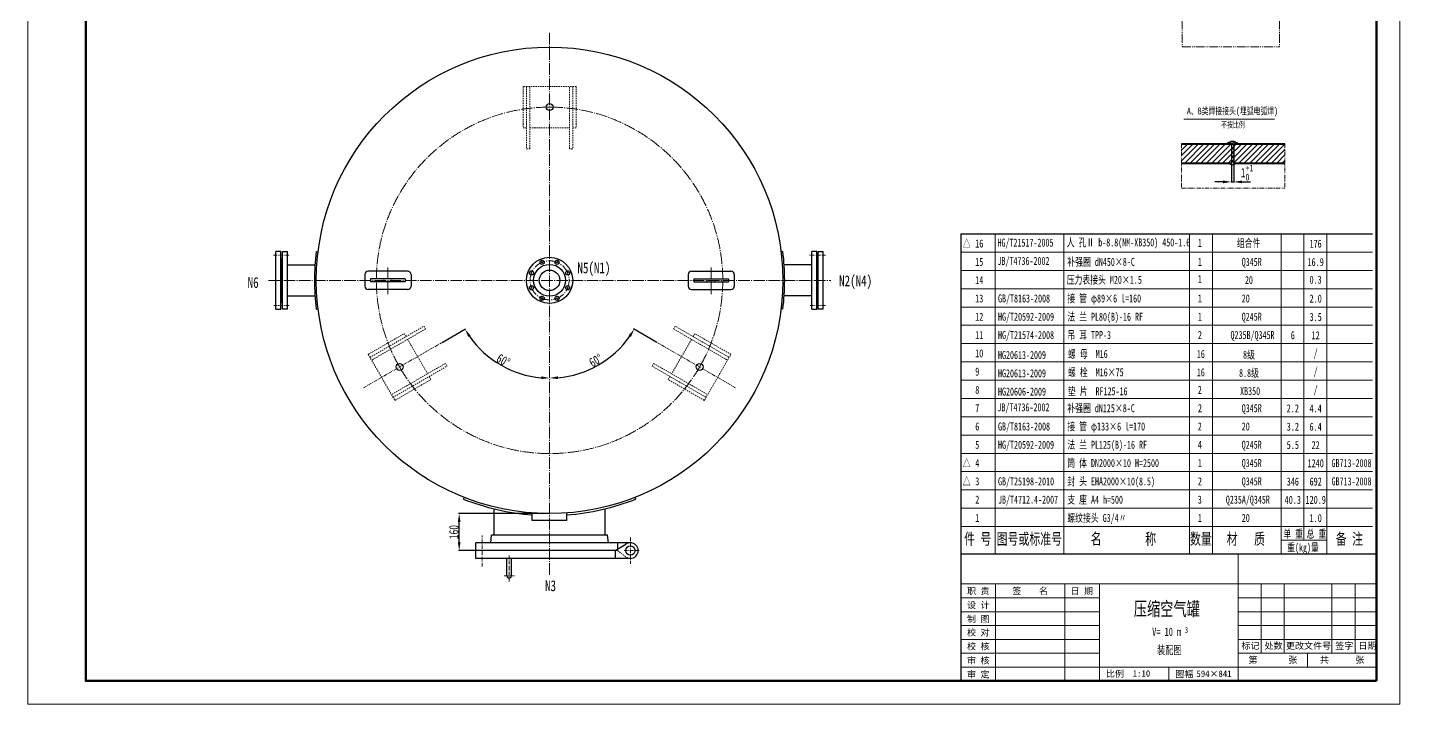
# Model space of a CAD drawing. Extents: x -6371 to 74603, y -1551 to 10836.
# Drawn here: x 32950 to 39000, y -1223 to 1704 of the extents above; entities that cross this region are included whole.
import ezdxf
from ezdxf.enums import TextEntityAlignment as Align

# ---------------------------------------------------------------- set-up
doc = ezdxf.new("R2010")
doc.units = 0
doc.header["$LTSCALE"] = 20
doc.header["$PDMODE"] = 1
for name, pattern in [('JXX-L', [2.95, 1.9, -0.25, 0.15, -0.25, 0.15, -0.25]), ('JXX-S', [1.7, 0.9, -0.2, 0.1, -0.2, 0.1, -0.2]), ('XX-S', [0.5, 0.3, -0.2]), ('ZXX-L', [3.28, 2.5, -0.3, 0.18, -0.3]), ('ZXX-S', [1.27, 0.75, -0.2, 0.12, -0.2])]:
    doc.linetypes.add(name, pattern=pattern)
doc.layers.get('Defpoints').update_dxf_attribs({"linetype": 'CONTINUOUS'})
for name, color, linetype, lineweight in [('A 粗实线', 1, 'CONTINUOUS', 25), ('B 细实线', 7, 'CONTINUOUS', 15), ('C 文 字', 2, 'CONTINUOUS', 20), ('D 短中心线', 3, 'ZXX-S', 18), ('E 长中心线', 3, 'ZXX-L', 15), ('F 短虚线', 6, 'XX-S', 20), ('H 短双点线', 3, 'JXX-S', 18), ('I 长双点线', 3, 'JXX-L', 15), ('J 标注尺寸', 2, 'CONTINUOUS', 15)]:
    doc.layers.add(name, color=color, linetype=linetype, lineweight=lineweight)
doc.styles.add('HZTXT', font='SIMFANG.TTF', dxfattribs={"width": 0.75})
doc.styles.add('标题中文', font='SIMFANG.TTF', dxfattribs={"width": 0.7})
doc.dimstyles.new('通用标注4.0', dxfattribs={"dimtxt": 40, "dimasz": 36, "dimexe": 3, "dimexo": 3, "dimgap": 3, "dimtad": 1, "dimdec": 0, "dimzin": 0, "dimdsep": 46, "dimtxsty": 'HZTXT', "dimcen": 3, "dimadec": 0, "dimazin": 0, "dimtfac": 0.375, "dimtdec": 0, "dimtmove": 2, "dimatfit": 3, "dimfxl": 0, "dimtzin": 0, "dimarcsym": 0})

# ---------------------------------------------------------------- blocks, each defined once
blk = doc.blocks.new('*D295')
at = {"layer": 'Defpoints', "color": 0}
for p in [(36219.1, 5529.1), (36219.1, 5504.1), (36346.2, 5504.1), (43507.7, 198.2), (43899.2, 198.2), (43579.2, 38.2)]:
    blk.add_point(p, dxfattribs=at)
at = {"layer": 'J 标注尺寸', "color": 0, "lineweight": -2}
for p, q in [((36346.2, 5565.1), (36346.2, 5601.1)), ((36222.1, 5529.1), (36349.2, 5529.1)), ((36346.2, 5529.1), (36346.2, 5504.1)), ((36222.1, 5504.1), (36349.2, 5504.1)), ((36346.2, 5468.1), (36346.2, 5432.1)), ((43896.2, 198.2), (43504.7, 198.2)), ((43507.7, 74.2), (43507.7, 162.2)), ((43576.2, 38.2), (43504.7, 38.2))]:
    blk.add_line(p, q, dxfattribs=at)
at = {"layer": 'J 标注尺寸', "color": 0}
for points in [[(36340.2, 5565.1), (36352.2, 5565.1), (36346.2, 5529.1)], [(36340.2, 5468.1), (36352.2, 5468.1), (36346.2, 5504.1)], [(43501.7, 162.2), (43513.7, 162.2), (43507.7, 198.2)], [(43501.7, 74.2), (43513.7, 74.2), (43507.7, 38.2)]]:
    blk.add_solid(points, dxfattribs=at)
at = {"layer": 'J 标注尺寸', "color": 0, "char_height": 40, "attachment_point": 5, "rotation": 90, "style": 'HZTXT'}
for s, insert in [('25', (36317.7, 5573.6)), ('160', (43484.7, 118.2))]:
    blk.add_mtext(s, dxfattribs=dict(at, insert=insert))
blk = doc.blocks.new('*D297')
at = {"layer": 'Defpoints', "color": 0}
for p in [(35209.1, 1682.3), (34741.5, 341.3), (34937.2, 287.2), (34403.7, 146.3), (35209.1, -666)]:
    blk.add_point(p, dxfattribs=at)
at = {"layer": 'J 标注尺寸', "color": 0, "lineweight": -2}
blk.add_line((34744.1, 342.8), (34845.3, 401.3), dxfattribs=at)
blk.add_arc((35209.1, 611.3), 423.1, 214.87669, 265.12331, dxfattribs=at)
at = {"layer": 'J 标注尺寸', "color": 0}
for points in [[(34857, 366.2), (34867.1, 372.6), (34842.7, 399.8)], [(35173.4, 195.8), (35172.9, 183.8), (35209.1, 188.2)]]:
    blk.add_solid(points, dxfattribs=at)
at = {"layer": 'J 标注尺寸', "color": 0, "insert": (35009.1, 264.8), "char_height": 40, "attachment_point": 5, "rotation": 330, "style": 'HZTXT'}
blk.add_mtext('60°', dxfattribs=at)
blk = doc.blocks.new('*D298')
at = {"layer": 'Defpoints', "color": 0}
for p in [(35209.1, 1682.3), (35676.8, 341.3), (35353.8, 213.8), (36014.5, 146.3), (35209.1, -666)]:
    blk.add_point(p, dxfattribs=at)
at = {"layer": 'J 标注尺寸', "color": 0, "lineweight": -2}
blk.add_line((35674.2, 342.8), (35573, 401.3), dxfattribs=at)
blk.add_arc((35209.1, 611.3), 423.1, 274.87669, 325.12331, dxfattribs=at)
at = {"layer": 'J 标注尺寸', "color": 0}
for points in [[(35551.2, 372.6), (35561.3, 366.2), (35575.5, 399.8)], [(35245.4, 183.8), (35244.9, 195.8), (35209.1, 188.2)]]:
    blk.add_solid(points, dxfattribs=at)
at = {"layer": 'J 标注尺寸', "color": 0, "insert": (35409.2, 264.8), "char_height": 40, "attachment_point": 5, "rotation": 30, "style": 'HZTXT'}
blk.add_mtext('60°', dxfattribs=at)
blk = doc.blocks.new('*D300')
at = {"layer": 'Defpoints', "color": 0}
for p in [(38161.3, 1119), (38171.4, 1119), (38171.4, 1037.6)]:
    blk.add_point(p, dxfattribs=at)
at = {"layer": 'J 标注尺寸', "color": 0, "lineweight": -2}
for p, q in [((38161.3, 1116), (38161.3, 1034.6)), ((38171.4, 1116), (38171.4, 1034.6)), ((38125.3, 1037.6), (38089.3, 1037.6)), ((38161.3, 1037.6), (38171.4, 1037.6)), ((38207.4, 1037.6), (38243.4, 1037.6))]:
    blk.add_line(p, q, dxfattribs=at)
at = {"layer": 'J 标注尺寸', "color": 0}
for points in [[(38125.3, 1043.6), (38125.3, 1031.6), (38161.3, 1037.6)], [(38207.4, 1043.6), (38207.4, 1031.6), (38171.4, 1037.6)]]:
    blk.add_solid(points, dxfattribs=at)
at = {"layer": 'J 标注尺寸', "color": 0, "insert": (38229.4, 1077.5), "char_height": 40, "attachment_point": 5, "style": 'HZTXT'}
blk.add_mtext('\\A1;1{\\H0.7x;\\S+1^ 0;}', dxfattribs=at)
blk = doc.blocks.new('*D301')
at = {"layer": 'Defpoints', "color": 0}
for p in [(34817.7, -398.7), (35209.1, -398.7), (34889.1, -558.7)]:
    blk.add_point(p, dxfattribs=at)
at = {"layer": 'J 标注尺寸', "color": 0, "lineweight": -2}
for p, q in [((35206.1, -398.7), (34814.7, -398.7)), ((34817.7, -522.7), (34817.7, -434.7)), ((34886.1, -558.7), (34814.7, -558.7))]:
    blk.add_line(p, q, dxfattribs=at)
at = {"layer": 'J 标注尺寸', "color": 0}
for points in [[(34811.7, -434.7), (34823.7, -434.7), (34817.7, -398.7)], [(34811.7, -522.7), (34823.7, -522.7), (34817.7, -558.7)]]:
    blk.add_solid(points, dxfattribs=at)
at = {"layer": 'J 标注尺寸', "color": 0, "insert": (34794.7, -478.7), "char_height": 40, "attachment_point": 5, "rotation": 90, "style": 'HZTXT'}
blk.add_mtext('160', dxfattribs=at)

msp = doc.modelspace()

# ---------------------------------------------------------------- hatches: boundary and pattern name
at = {"layer": 'B 细实线'}
h = msp.add_hatch(dxfattribs=at)
h.set_pattern_fill('ANSI37', color=256, scale=4.178413, style=0)
h.set_pattern_definition([(45, (27629.381, 2374.521), (-9.380804, 9.380804), []), (135, (27629.381, 2374.521), (-9.380804, -9.380804), [])])
h.paths.add_polyline_path([(38171.4, 1202.6), (38190.6, 1202.6, 0.413964), (38142.1, 1202.6), (38161.3, 1202.6), (38161.3, 1119), (38149.2, 1119, 0.40329), (38183.5, 1119), (38171.4, 1119)])
h = msp.add_hatch(dxfattribs=at)
h.set_pattern_fill('ANSI31', color=256, scale=5.223016, style=0)
h.set_pattern_definition([(45, (27629.38, 2374.521), (-11.726005, 11.726005), [])])
h.paths.add_polyline_path([(38161.3, 1119), (38161.3, 1202.6), (37945.2, 1202.6), (37945.2, 1119)])
h.paths.add_polyline_path([(38171.4, 1202.6), (38171.4, 1119), (38393.1, 1119), (38393.1, 1202.6)])

# ---------------------------------------------------------------- linework, layer by layer
at = {"layer": 'A 粗实线', "lineweight": 40}
for p, q in [((37945.2, 1202.6), (38161.3, 1202.6)), ((38171.4, 1202.6), (38393.1, 1202.6)), ((37945.2, 1119), (38161.3, 1119)), ((38171.4, 1119), (38393.1, 1119))]:
    msp.add_line(p, q, dxfattribs=at)
at = {"layer": 'A 粗实线'}
for p, q in [((38161.3, 1202.6), (38161.3, 1119)), ((38171.4, 1202.6), (38171.4, 1119)), ((36990.4, 812.7), (36990.4, -573.3)), ((36990.4, 812.7), (38772.4, 812.7)), ((34024.1, 486.3), (34024.1, 736.3)), ((34046.1, 736.3), (34024.1, 736.3)), ((34046.1, 486.3), (34046.1, 736.3)), ((34052.1, 486.3), (34052.1, 736.3)), ((34052.1, 736.3), (34074.1, 736.3)), ((34074.1, 486.3), (34074.1, 736.3)), ((34198.8, 736.1), (34206.8, 735.1)), ((36219.5, 736.1), (36211.5, 735.1)), ((36344.1, 486.3), (36344.1, 736.3)), ((36366.1, 736.3), (36344.1, 736.3)), ((36366.1, 486.3), (36366.1, 736.3)), ((36372.1, 486.3), (36372.1, 736.3)), ((36372.1, 736.3), (36394.1, 736.3)), ((36394.1, 486.3), (36394.1, 736.3)), ((34049.1, 705.3), (34046.1, 705.3)), ((34049.1, 517.3), (34049.1, 705.3)), ((34049.1, 517.3), (34049.1, 705.3)), ((34049.1, 705.3), (34052.1, 705.3)), ((34074.1, 677.8), (34193.3, 677.8)), ((36344.1, 677.8), (36225, 677.8)), ((36369.1, 705.3), (36366.1, 705.3)), ((36369.1, 517.3), (36369.1, 705.3)), ((36369.1, 517.3), (36369.1, 705.3)), ((36369.1, 705.3), (36372.1, 705.3)), ((34409.1, 636.3), (34409.1, 586.3)), ((34594.1, 651.3), (34424.1, 651.3)), ((34584.1, 617.3), (34434.1, 617.3)), ((34434.1, 617.3), (34434.1, 605.3)), ((34584.1, 605.3), (34434.1, 605.3)), ((34584.1, 617.3), (34584.1, 605.3)), ((34609.1, 636.3), (34609.1, 586.3)), ((35809.1, 636.3), (35809.1, 586.3)), ((35824.1, 651.3), (35994.1, 651.3)), ((35834.1, 617.3), (35834.1, 605.3)), ((35834.1, 617.3), (35984.1, 617.3)), ((35834.1, 605.3), (35984.1, 605.3)), ((35984.1, 617.3), (35984.1, 605.3)), ((36009.1, 636.3), (36009.1, 586.3)), ((34074.1, 544.8), (34193.3, 544.8)), ((34594.1, 571.3), (34424.1, 571.3)), ((35824.1, 571.3), (35994.1, 571.3)), ((36344.1, 544.8), (36225, 544.8)), ((34024.1, 486.3), (34046.1, 486.3)), ((34046.1, 517.3), (34049.1, 517.3)), ((34052.1, 517.3), (34049.1, 517.3)), ((34074.1, 486.3), (34052.1, 486.3)), ((34198.8, 486.6), (34206.8, 487.5)), ((36219.5, 486.6), (36211.5, 487.5)), ((36344.1, 486.3), (36366.1, 486.3)), ((36366.1, 517.3), (36369.1, 517.3)), ((36372.1, 517.3), (36369.1, 517.3)), ((36394.1, 486.3), (36372.1, 486.3)), ((34835.8, -335.8), (34838.8, -328.3)), ((35582.5, -335.8), (35579.5, -328.3)), ((34969.1, -491.7), (34969.1, -378)), ((35134.1, -428.7), (35134.1, -395.9)), ((35284.1, -428.7), (35284.1, -395.9)), ((35449.1, -491.7), (35449.1, -378)), ((35284.1, -428.7), (35134.1, -428.7)), ((34889.1, -592.7), (34889.1, -524.7)), ((35559.1, -524.7), (34889.1, -524.7)), ((34954.1, -524.7), (34958.2, -491.7)), ((35460.1, -491.7), (34958.2, -491.7)), ((35464.1, -524.7), (35460.1, -491.7)), ((35493.4, -558.7), (35538.8, -531.4)), ((35503.7, -524.7), (35503.7, -552.5)), ((35493.4, -558.7), (34889.1, -558.7)), ((35559.1, -592.7), (34889.1, -592.7)), ((35024.1, -667.7), (35024.1, -592.7)), ((35044.1, -667.7), (35044.1, -592.7)), ((35493.4, -558.7), (35493.4, -592.7)), ((36990.4, -573.3), (38790.4, -573.3))]:
    msp.add_line(p, q, dxfattribs=at)
at = {"layer": 'A 粗实线', "color": 1}
msp.add_line((36990.4, -573.3), (36990.4, -1123.3), dxfattribs=at)
at = {"layer": 'A 粗实线', "color": 5, "lineweight": 60}
msp.add_lwpolyline([(38790.4, -1123.3), (38790.4, 7086.7), (33200.4, 7086.7), (33200.4, -1123.3)], close=True, dxfattribs=at)
at = {"layer": 'A 粗实线'}
for centre, radius in [((35209.1, 611.3), 1010), ((35209.1, 1361.3), 15), ((35209.1, 611.3), 100), ((35209.1, 611.3), 69), ((35176.8, 689.4), 9), ((35241.5, 689.4), 9), ((35131.1, 643.7), 9), ((35209.1, 611.3), 44.5), ((35287.2, 643.7), 9), ((35131.1, 579), 9), ((35287.2, 579), 9), ((35176.8, 533.3), 9), ((35241.5, 533.3), 9), ((34559.6, 236.3), 15), ((35858.7, 236.3), 15), ((35559.1, -558.7), 20)]:
    msp.add_circle(centre, radius, dxfattribs=at)
for centre, radius, start, end in [((38166.4, 1178.4), 34.3, 45.0244, 134.9756), ((38166.4, 1136.8), 24.7, 226.07251, 313.92749), ((35209.1, 611.3), 1018, 172.96024, 187.03976), ((35209.1, 611.3), 1018, 352.96024, 7.03976), ((34424.1, 636.3), 15, 90, 180), ((34594.1, 636.3), 15, 0, 90), ((35824.1, 636.3), 15, 90, 180), ((35994.1, 636.3), 15, 0, 90), ((34424.1, 586.3), 15, 180, 270), ((34594.1, 586.3), 15, 270, 0), ((35824.1, 586.3), 15, 180, 270), ((35994.1, 586.3), 15, 270, 0), ((35209.1, 611.3), 1018, 248.48642, 265.77497), ((35209.1, 611.3), 1018, 274.22503, 291.51358), ((35559.1, -558.7), 34, 90, 126.68588), ((35559.1, -558.7), 34, 270, 90), ((35034.1, -667.7), 10, 180, 0)]:
    msp.add_arc(centre, radius, start, end, dxfattribs=at)
at = {"layer": 'B 细实线'}
for p, q in [((37956, 1309.5), (38347.9, 1309.5)), ((37138.9, -573.3), (37138.9, 812.7)), ((37435.9, -573.3), (37435.9, 812.7)), ((37980.4, -573.3), (37980.4, 812.7)), ((38079.4, -573.3), (38079.4, 812.7)), ((38376.4, -573.3), (38376.4, 812.7)), ((38475.4, -513.9), (38475.4, 812.7)), ((38574.4, -573.3), (38574.4, 812.7)), ((36990.4, 733.5), (38772.4, 733.5)), ((36990.4, 654.3), (38772.4, 654.3)), ((36990.4, 575.1), (38772.4, 575.1)), ((36990.4, 495.9), (38772.4, 495.9)), ((36990.4, 416.7), (38772.4, 416.7)), ((36990.4, 337.5), (38772.4, 337.5)), ((36990.4, 258.3), (38772.4, 258.3)), ((36990.4, 179.1), (38772.4, 179.1)), ((36990.4, 99.9), (38772.4, 99.9)), ((36990.4, 20.7), (38772.4, 20.7)), ((36990.4, -58.5), (38772.4, -58.5)), ((36990.4, -137.7), (38772.4, -137.7)), ((36990.4, -216.9), (38772.4, -216.9)), ((36990.4, -296.1), (38772.4, -296.1)), ((36990.4, -375.3), (38772.4, -375.3)), ((36990.4, -454.5), (38772.4, -454.5)), ((38376.4, -513.9), (38574.4, -513.9)), ((38190.4, -573.3), (38190.4, -1123.3)), ((36990.4, -703.3), (38790.4, -703.3)), ((37140.4, -703.3), (37140.4, -1123.3)), ((37440.4, -703.3), (37440.4, -1123.3)), ((37590.4, -703.3), (37590.4, -1123.3)), ((38290.4, -703.3), (38290.4, -1003.3)), ((38390.4, -703.3), (38390.4, -1003.3)), ((38596.9, -703.3), (38596.9, -1003.3)), ((38696.9, -703.3), (38696.9, -1003.3)), ((36990.4, -763.3), (37590.4, -763.3)), ((38190.4, -763.3), (38790.4, -763.3)), ((36990.4, -823.3), (37590.4, -823.3)), ((38190.4, -823.3), (38790.4, -823.3)), ((36990.4, -883.3), (37590.4, -883.3)), ((38190.4, -883.3), (38790.4, -883.3)), ((36990.4, -943.3), (37590.4, -943.3)), ((38190.4, -943.3), (38790.4, -943.3)), ((36990.4, -1003.3), (37590.4, -1003.3)), ((38190.4, -1003.3), (38790.4, -1003.3)), ((38490.4, -1063.3), (38490.4, -1003.3)), ((36990.4, -1063.3), (38790.4, -1063.3)), ((37890.4, -1063.3), (37890.4, -1123.3))]:
    msp.add_line(p, q, dxfattribs=at)
msp.add_lwpolyline([(38890.4, -1223.3), (38890.4, 7186.7), (32950.4, 7186.7), (32950.4, -1223.3)], close=True, dxfattribs=at)
at = {"layer": 'D 短中心线'}
for p, q in [((35233.1, 1361.3), (35185.2, 1361.3)), ((34014.3, 720.8), (34085.1, 720.8)), ((35172.4, 699.9), (35181.3, 678.5)), ((35245.8, 699.9), (35237, 678.5)), ((36404, 720.8), (36333.1, 720.8)), ((35120.5, 648), (35141.9, 639.2)), ((35297.8, 648), (35276.4, 639.2)), ((35120.5, 574.6), (35141.9, 583.5)), ((35297.8, 574.6), (35276.4, 583.5)), ((34014.9, 501.8), (34085.1, 501.8)), ((35172.4, 522.7), (35181.3, 544.1)), ((35245.8, 522.7), (35237, 544.1)), ((36403.4, 501.8), (36333.1, 501.8)), ((34403.7, 146.3), (34741.5, 341.3)), ((36014.5, 146.3), (35676.8, 341.3)), ((34547.7, 257), (34571.6, 215.6)), ((35846.7, 215.6), (35870.6, 257)), ((34916.6, -627.6), (34916.6, -494)), ((35559.1, -502.6), (35559.1, -616.3)), ((35034.1, -692.4), (35034.1, -579.9)), ((35532.1, -558.7), (35596.8, -558.7)), ((35012.7, -667.7), (35058.4, -667.7)), ((35034.1, -689.7), (35034.1, -689.7))]:
    msp.add_line(p, q, dxfattribs=at)
at = {"layer": 'E 长中心线'}
for p, q in [((35209.1, 1682.3), (35209.1, -666)), ((34509.1, 551.9), (34509.1, 670.7)), ((35909.1, 551.9), (35909.1, 670.7)), ((33992.4, 611.3), (36426.6, 611.3))]:
    msp.add_line(p, q, dxfattribs=at)
for radius in [750, 84.5]:
    msp.add_circle((35209.1, 611.3), radius, dxfattribs=at)
at = {"layer": 'F 短虚线'}
for p, q in [((35324.1, 1451.3), (35094.1, 1451.3)), ((35094.1, 1451.3), (35094.1, 1271.3)), ((35109.1, 1451.3), (35109.1, 1181.3)), ((35123.1, 1181.3), (35123.1, 1451.3)), ((35295.1, 1181.3), (35295.1, 1451.3)), ((35309.1, 1451.3), (35309.1, 1181.3)), ((35324.1, 1451.3), (35324.1, 1271.3)), ((35094.1, 1271.3), (35109.1, 1271.3)), ((35123.1, 1271.3), (35295.1, 1271.3)), ((35324.1, 1271.3), (35309.1, 1271.3)), ((35109.1, 1181.3), (35123.1, 1181.3)), ((35309.1, 1181.3), (35295.1, 1181.3)), ((34491.6, 605.3), (34491.6, 617.3)), ((34526.6, 605.3), (34526.6, 617.3)), ((35891.6, 605.3), (35891.6, 617.3)), ((35926.6, 605.3), (35926.6, 617.3)), ((34424.2, 290.9), (34580.1, 380.9)), ((34431.7, 277.9), (34665.5, 412.9)), ((34672.5, 400.8), (34438.7, 265.8)), ((34580.1, 380.9), (34587.6, 367.9)), ((34665.5, 412.9), (34672.5, 400.8)), ((35752.8, 412.9), (35745.8, 400.8)), ((35745.8, 400.8), (35979.6, 265.8)), ((35986.6, 277.9), (35752.8, 412.9)), ((35838.2, 380.9), (35830.7, 367.9)), ((35994.1, 290.9), (35838.2, 380.9)), ((34680.6, 206.8), (34594.6, 355.8)), ((35823.7, 355.8), (35737.7, 206.8)), ((34424.2, 290.9), (34539.2, 91.7)), ((34758.5, 251.8), (34524.7, 116.8)), ((34765.5, 239.7), (34758.5, 251.8)), ((35652.8, 239.7), (35659.8, 251.8)), ((35659.8, 251.8), (35893.6, 116.8)), ((35879.1, 91.7), (35994.1, 290.9)), ((34531.7, 104.7), (34765.5, 239.7)), ((34539.2, 91.7), (34695.1, 181.7)), ((34695.1, 181.7), (34687.6, 194.7)), ((35886.6, 104.7), (35652.8, 239.7)), ((35723.2, 181.7), (35730.7, 194.7)), ((35879.1, 91.7), (35723.2, 181.7)), ((35503.7, -558.7), (35493.4, -558.7)), ((35503.7, -552.5), (35503.7, -558.7)), ((35503.7, -558.7), (35535, -582.6))]:
    msp.add_line(p, q, dxfattribs=at)
msp.add_arc((35559.1, -558.7), 34, 224.64349, 270, dxfattribs=at)
at = {"layer": 'H 短双点线'}
for p, q in [((37945.2, 1202.6), (37945.2, 1010.6)), ((38393.1, 1202.6), (38393.1, 1010.6)), ((37945.2, 1010.6), (38393.1, 1010.6))]:
    msp.add_line(p, q, dxfattribs=at)
at = {"layer": 'I 长双点线'}
for p, q in [((37948.4, 1913.2), (37948.4, 1622.9)), ((38369.4, 1913.2), (38369.4, 1622.9)), ((37948.4, 1622.9), (38369.4, 1622.9))]:
    msp.add_line(p, q, dxfattribs=at)

# ---------------------------------------------------------------- texts
at = {"layer": 'C 文 字', "style": 'HZTXT', "width": 0.75}
for s, height, p in [('16.9', 34.65, (38526.3, 690.3)), ('2.0', 34.65, (38526.3, 531.9)), ('3.5', 34.65, (38526.3, 452.7)), ('6', 34.7, (38427.3, 373.5)), ('12', 34.65, (38526.3, 373.5)), ('/', 34.6, (38526.3, 294.3)), ('/', 34.6, (38526.3, 215.1)), ('/', 34.6, (38526.3, 135.9)), ('2.2', 34.65, (38427.3, 56.7)), ('4.4', 34.65, (38526.3, 56.7)), ('3.2', 34.65, (38427.3, -22.5)), ('6.4', 34.65, (38526.3, -22.5)), ('5.5', 34.65, (38427.3, -101.7)), ('22', 34.65, (38526.3, -101.7)), ('1240', 34.65, (38526.3, -180.9)), ('346', 34.65, (38427.3, -260.1)), ('692', 34.65, (38526.3, -260.1)), ('40.3', 34.65, (38427.3, -339.3)), ('120.9', 34.65, (38526.3, -339.3)), ('1.0', 34.65, (38526.3, -418.5))]:
    msp.add_text(s, height=height, dxfattribs=at).set_placement(p, align=Align.MIDDLE)
at = {"layer": 'C 文 字', "style": '标题中文', "oblique": 0.5}
msp.add_text('职 责', height=28, rotation=0.09587, dxfattribs=at).set_placement((37065.3, -733.8), align=Align.MIDDLE_CENTER)
for s, p in [('签    名', (37289.9, -732.8)), ('日 期', (37513.8, -733.4)), ('设 计', (37065.3, -793.8)), ('制 图', (37065.3, -853.8)), ('校 对', (37065.3, -912.8)), ('校 核', (37065.3, -972.8)), ('标记', (38243.7, -970.1)), ('处数', (38343.7, -970.1)), ('更改文件号', (38495.3, -970.1)), ('签字', (38650.2, -970.1)), ('日期', (38750.2, -970.1)), ('审 核', (37065.3, -1033.8)), ('第       张', (38340.8, -1031.1)), ('共      张', (38640.8, -1031.1)), ('审 定', (37065.3, -1093.8)), ('比例', (37657.1, -1091.2)), ('1:10', (37771.9, -1091.2)), ('图幅', (37957.1, -1092.1)), ('594×841', (38086, -1092.1))]:
    msp.add_text(s, height=28, rotation=0.09587, dxfattribs=at).set_placement(p, align=Align.MIDDLE)
at = {"layer": 'C 文 字', "char_height": 46.8, "width": 748.8, "attachment_point": 1, "style": 'HZTXT'}
for s, insert in [('N5(N1)', (35329.5, 689)), ('N6', (33901.6, 625.2)), ('N2(N4)', (36462.7, 632.7)), ('N3', (35189.3, -687.4))]:
    msp.add_mtext(s, dxfattribs=dict(at, insert=insert))
at = {"layer": 'J 标注尺寸', "style": '标题中文', "width": 0.7}
for s, height, p in [('A、B类焊接接头(埋弧电弧焊)', 30.24, (37968.6, 1329.4)), ('△', 34.7, (36998.1, 753.3)), ('16', 34.65, (37052.4, 753.3)), ('HG/T21517-2005', 34.65, (37148.4, 757.2)), ('人 孔Ⅱ b-8.8(NM-XB350) 450-1.6', 34.65, (37448.3, 758.3)), ('1', 34.6, (38015.5, 756.4)), ('组合件', 34.65, (38185.1, 755.4)), ('15', 34.65, (37052.4, 674.1)), ('JB/T4736-2002', 34.65, (37148.4, 678)), ('补强圈 dN450×8-C', 34.65, (37450.8, 674.1)), ('1', 34.6, (38015.9, 674.1)), ('Q345R', 34.65, (38206.1, 674.1)), ('14', 34.65, (37052.4, 594.9)), ('压力表接头 M20×1.5', 34.65, (37448.3, 596.5)), ('1', 34.6, (38015.5, 599.4)), ('20', 34.65, (38220.1, 595.5)), ('13', 34.65, (37052.4, 515.7)), ('GB/T8163-2008', 34.65, (37150.9, 515.7)), ('接 管 φ89×6 l=160', 34.65, (37450.8, 515.7)), ('1', 34.6, (38015.9, 515.7)), ('20', 34.65, (38206.1, 515.7)), ('12', 34.65, (37052.4, 436.5)), ('HG/T20592-2009', 34.65, (37150.9, 436.5)), ('法 兰 PL80(B)-16 RF', 34.65, (37450.8, 436.5)), ('1', 34.6, (38015.9, 436.5)), ('Q245R', 34.65, (38206.1, 436.5)), ('11', 34.65, (37052.4, 357.3)), ('HG/T21574-2008', 34.65, (37150.9, 357.3)), ('吊 耳 TPP-3', 34.65, (37450.8, 357.3)), ('2', 34.6, (38015.9, 357.3)), ('Q235B/Q345R', 34.65, (38157.6, 357.3)), ('10', 34.65, (37052.4, 278.1)), ('9', 34.7, (37052.4, 198.9)), ('8', 34.7, (37052.4, 119.7)), ('2', 34.7, (38015.9, 119.7)), ('7', 34.7, (37052.4, 40.5)), ('JB/T4736-2002', 34.65, (37148.4, 44.4)), ('补强圈 dN125×8-C', 34.65, (37450.8, 40.5)), ('2', 34.6, (38015.9, 40.5)), ('Q345R', 34.65, (38206.1, 40.5)), ('接 管 φ133×6 l=170', 34.65, (37450.8, -38.7)), ('6', 34.7, (37052.4, -38.7)), ('GB/T8163-2008', 34.65, (37150.9, -38.7)), ('2', 34.7, (38015.9, -38.7)), ('20', 34.65, (38206.1, -38.7)), ('5', 34.7, (37052.4, -117.9)), ('HG/T20592-2009', 34.65, (37150.9, -117.9)), ('法 兰 PL125(B)-16 RF', 34.65, (37450.8, -117.9)), ('4', 34.7, (38015.9, -117.9)), ('Q245R', 34.65, (38206.1, -117.9)), ('△', 34.7, (36998.1, -197.1)), ('4', 34.7, (37052.4, -197.1)), ('筒 体 DN2000×10 H=2500', 34.65, (37450.8, -197.1)), ('1', 34.6, (38015.9, -197.1)), ('Q345R', 34.65, (38206.1, -197.1)), ('GB713-2008', 34.65, (38595, -197.1)), ('△', 34.7, (36998.1, -276.3)), ('GB/T25198-2010', 34.65, (37150.9, -276.3)), ('封 头 EHA2000×10(8.5)', 34.65, (37450.8, -276.3)), ('Q345R', 34.65, (38206.1, -276.3)), ('GB713-2008', 34.65, (38595, -276.3)), ('3', 34.7, (37052.4, -276.3)), ('2', 34.6, (38015.9, -276.3)), ('2', 34.7, (37052.4, -355.5)), ('JB/T4712.4-2007', 34.65, (37150.9, -355.5)), ('支 座 A4 h=500', 34.65, (37450.8, -355.5)), ('3', 34.7, (38015.9, -355.5)), ('Q235A/Q345R', 34.65, (38137.3, -355.5)), ('1', 34.7, (37052.4, -434.7)), ('螺纹接头 G3/4〃', 34.65, (37450.8, -434.7)), ('1', 34.7, (38015.9, -434.7)), ('20', 34.65, (38206.1, -434.7)), ('件 号', 49.48, (37004, -532.8)), ('图号或标准号', 49.48, (37144.7, -532.8)), ('名        称', 49.48, (37552.3, -532.8)), ('数量', 49.48, (37982, -532.8)), ('材   质', 49.48, (38141.4, -532.8)), ('单 重', 34.65, (38386.3, -503.5)), ('总 重', 34.65, (38487, -503.5)), ('备 注', 49.48, (38613.1, -532.8)), ('重(kg)量', 34.65, (38402.7, -562.9)), ('压缩空气罐', 59.98, (37738.7, -841)), ('V= 10 m', 35.99, (37818.2, -928.3)), ('3', 25.2, (37959.5, -915.3)), ('装配图', 35.99, (37839.5, -1007.4))]:
    msp.add_text(s, height=height, dxfattribs=at).set_placement(p)
for s, height, p in [('不按比例', 26.12, (38116.8, 1285)), ('HG20613-2009', 34.65, (37150.7, 288.1)), ('螺 母  M16', 34.65, (37453.8, 292.5)), ('HG20613-2009', 34.65, (37150.7, 208.9)), ('螺 栓  M16×75', 34.65, (37453.8, 213.3)), ('HG20606-2009', 34.65, (37150.7, 129.7)), ('垫 片  RF125-16', 34.65, (37453.3, 131.1))]:
    msp.add_text(s, height=height, dxfattribs=at).set_placement(p, align=Align.MIDDLE_LEFT)
for s, p in [('176', (38526.2, 769.8)), ('0.3', (38526.2, 613.8)), ('16', (38029, 292.1)), ('8级', (38237.6, 290.4)), ('16', (38029, 212.9)), ('8.8级', (38237.6, 211.2)), ('XB350', (38242.4, 131.6))]:
    msp.add_text(s, height=34.65, dxfattribs=at).set_placement(p, align=Align.MIDDLE)

# ---------------------------------------------------------------- dimensions: what is measured, and where the dimension line sits
at = {"layer": 'J 标注尺寸'}
dim = msp.add_linear_dim(base=(36346.2, 5504.1), p1=(36219.1, 5529.1), p2=(36219.1, 5504.1), angle=90, dimstyle='通用标注4.0', dxfattribs=at)
dim.commit()
dim.dimension.update_dxf_attribs({"geometry": '*D295', "text_midpoint": (36317.7, 5573.6), "dimtype": 160})
for base, line2, picture, middle in [((34937.2, 287.2), ((34403.7, 146.3), (34741.5, 341.3)), '*D297', (35009.1, 264.8)), ((35353.8, 213.8), ((36014.5, 146.3), (35676.8, 341.3)), '*D298', (35409.2, 264.8))]:
    dim = msp.add_angular_dim_2l(base=base, line1=((35209.1, 1682.3), (35209.1, -666)), line2=line2, dimstyle='通用标注4.0', dxfattribs=at)
    dim.commit()
    dim.dimension.update_dxf_attribs({"geometry": picture, "text_midpoint": middle})
dim = msp.add_linear_dim(base=(38171.4, 1037.6), p1=(38161.3, 1119), p2=(38171.4, 1119), text='\\A1;1{\\H0.7x;\\S+1^ 0;}', dimstyle='通用标注4.0', dxfattribs=at)
dim.commit()
dim.dimension.update_dxf_attribs({"geometry": '*D300', "text_midpoint": (38229.4, 1077.5), "dimtype": 160})
dim = msp.add_linear_dim(base=(34817.7, -398.7), p1=(34889.1, -558.7), p2=(35209.1, -398.7), angle=90, dimstyle='通用标注4.0', dxfattribs=at)
dim.commit()
dim.dimension.update_dxf_attribs({"geometry": '*D301', "text_midpoint": (34794.7, -478.7)})

doc.saveas('drawing.dxf')
